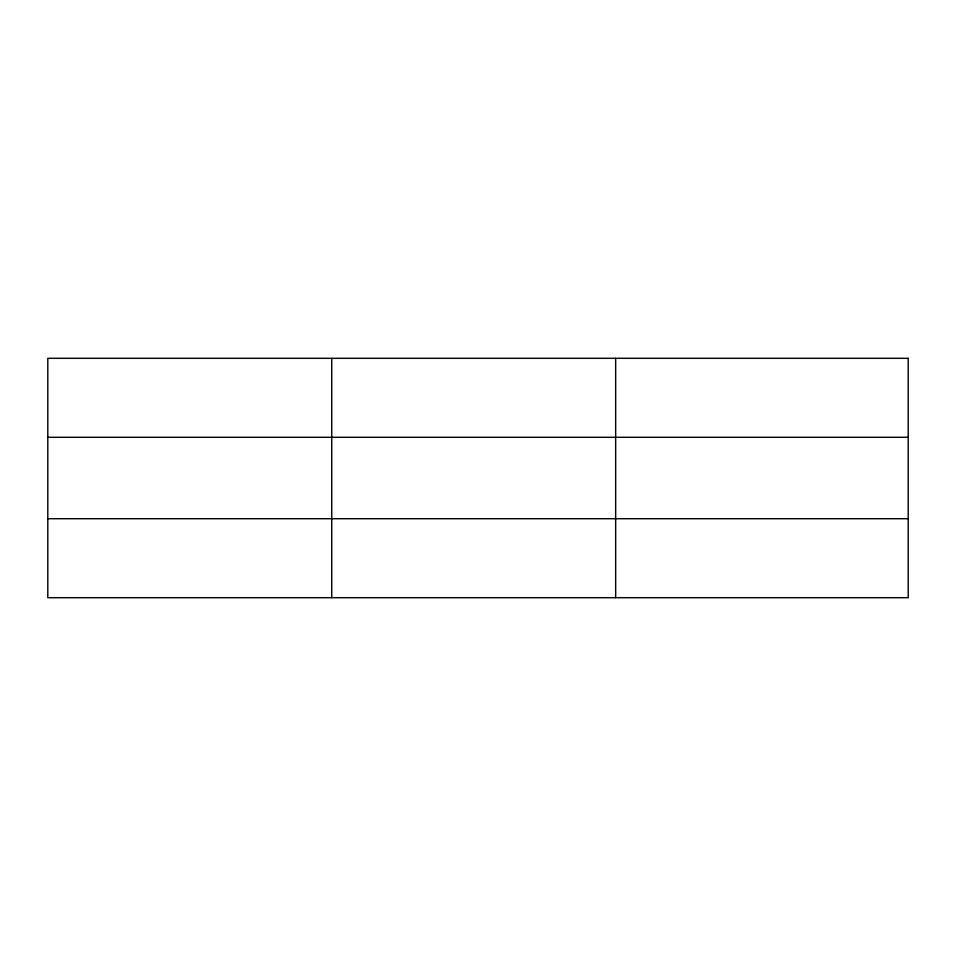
<?xml version="1.0" encoding="UTF-8"?>
<svg xmlns="http://www.w3.org/2000/svg" width="956" height="956" viewBox="0 0 956 956"><rect width="100%" height="100%" fill="white"/><g stroke="black" fill="none" stroke-linecap="round" stroke-linejoin="round"><path stroke-width="1.43" d="M331.732 358.309L331.732 597.691M615.664 358.309L615.664 597.691M47.8 437.298L908.2 437.298M47.8 518.702L908.2 518.702M908.2 358.309L908.2 597.691L47.8 597.691L47.8 358.309L908.2 358.309"/></g></svg>
